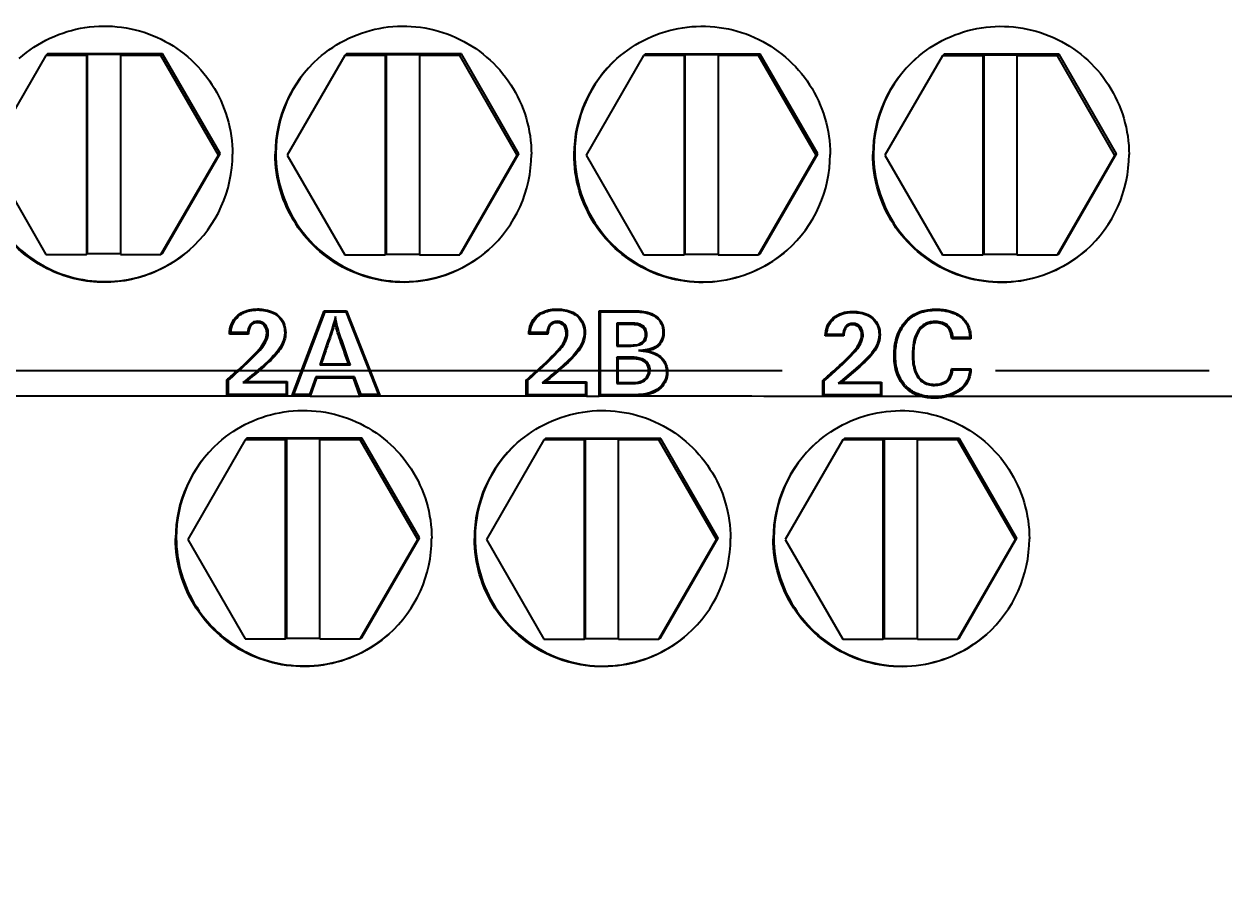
# Model space of a CAD drawing. Header units: millimetres. Extents: x 5828 to 6704, y 123 to 421.
# Drawn here: x 6386.204 to 6388.312, y 188.353 to 189.892 of the extents above; entities that cross this region are included whole.
import ezdxf

# ---------------------------------------------------------------- set-up
doc = ezdxf.new("R2010")
doc.units = ezdxf.units.MM
doc.linetypes.add('CENTER', pattern=[0.6, 0.375, -0.075, 0.075, -0.075])
for name, color, linetype in [('中心线', 7, 'Continuous'), ('外形图', 7, 'Continuous'), ('尺寸标注', 7, 'Continuous')]:
    doc.layers.add(name, color=color, linetype=linetype)
doc.styles.add('微软雅黑', font='msyh.ttc', dxfattribs={"height": 1.5})
doc.dimstyles.new('尺寸标注_1_20比例', dxfattribs={"dimtxt": 1.5, "dimasz": 1.25, "dimexe": 0.5, "dimexo": 0.4, "dimgap": 0.5, "dimtad": 1, "dimdec": 1, "dimlfac": 20, "dimdsep": 46, "dimtxsty": '微软雅黑', "dimcen": 0.09, "dimadec": 0, "dimazin": 0, "dimtp": 0.01, "dimtm": 0.01, "dimtfac": 1, "dimtdec": 1, "dimtofl": 0, "dimtmove": 0, "dimatfit": 3, "dimfxl": 1, "dimtolj": 1, "dimarcsym": 0})

# ---------------------------------------------------------------- blocks, each defined once
blk = doc.blocks.new('*D1156')
at = {"layer": 'Defpoints', "color": 0}
for p in [(6399.0545, 188.5336), (6374.8045, 187.5086), (6374.8045, 176.0125)]:
    blk.add_point(p, dxfattribs=at)
at = {"layer": '尺寸标注', "color": 0, "lineweight": -2}
for p, q in [((6399.0545, 188.1336), (6399.0545, 175.5125)), ((6374.8045, 187.1086), (6374.8045, 175.5125)), ((6397.8045, 176.0125), (6376.0545, 176.0125))]:
    blk.add_line(p, q, dxfattribs=at)
at = {"layer": '尺寸标注', "color": 0}
for points in [[(6376.0545, 176.2209), (6376.0545, 175.8042), (6374.8045, 176.0125)], [(6397.8045, 175.8042), (6397.8045, 176.2209), (6399.0545, 176.0125)]]:
    blk.add_solid(points, dxfattribs=at)
at = {"layer": '尺寸标注', "color": 0, "insert": (6386.9295, 177.2882), "char_height": 1.5, "attachment_point": 5, "style": '微软雅黑'}
blk.add_mtext('\\A1;485', dxfattribs=at)

msp = doc.modelspace()

# ---------------------------------------------------------------- linework, layer by layer
at = {"layer": '中心线', "linetype": 'CENTER', "ltscale": 5}
msp.add_line((6373.6606, 189.2836), (6422.2283, 189.2836), dxfattribs=at)
at = {"layer": '外形图', "linetype": 'ByBlock'}
for p, q in [((6386.2424, 189.8368), (6386.1414, 189.6618)), ((6386.2453, 189.8394), (6386.2424, 189.8368)), ((6386.3134, 189.8368), (6386.2424, 189.8368)), ((6386.4473, 189.8393), (6386.2453, 189.8394)), ((6386.3134, 189.8368), (6386.3149, 189.8381)), ((6386.3134, 189.8368), (6386.3134, 189.4868)), ((6386.3149, 189.8381), (6386.3149, 189.4881)), ((6386.3749, 189.8381), (6386.3149, 189.8381)), ((6386.3734, 189.8367), (6386.3749, 189.8381)), ((6386.3734, 189.8367), (6386.3734, 189.4868)), ((6386.4444, 189.8367), (6386.3734, 189.8367)), ((6386.4473, 189.8393), (6386.4444, 189.8367)), ((6386.5454, 189.6617), (6386.4444, 189.8367)), ((6386.5484, 189.6643), (6386.4473, 189.8393)), ((6386.7673, 189.8366), (6386.6663, 189.6617)), ((6386.7702, 189.8392), (6386.7673, 189.8366)), ((6386.8383, 189.8366), (6386.7673, 189.8366)), ((6386.9722, 189.8392), (6386.7702, 189.8392)), ((6386.8383, 189.8366), (6386.8398, 189.8379)), ((6386.8383, 189.8366), (6386.8383, 189.4866)), ((6386.8398, 189.8379), (6386.8398, 189.4879)), ((6386.8998, 189.8379), (6386.8398, 189.8379)), ((6386.8983, 189.8366), (6386.8998, 189.8379)), ((6386.8983, 189.8366), (6386.8983, 189.4866)), ((6386.9693, 189.8365), (6386.8983, 189.8366)), ((6386.9722, 189.8392), (6386.9693, 189.8365)), ((6387.0703, 189.6615), (6386.9693, 189.8365)), ((6387.0733, 189.6641), (6386.9722, 189.8392)), ((6387.2922, 189.8364), (6387.1912, 189.6615)), ((6387.2951, 189.839), (6387.2922, 189.8364)), ((6387.3632, 189.8364), (6387.2922, 189.8364)), ((6387.4971, 189.839), (6387.2951, 189.839)), ((6387.3632, 189.8364), (6387.3647, 189.8377)), ((6387.3632, 189.8364), (6387.3632, 189.4865)), ((6387.3647, 189.8377), (6387.3647, 189.4878)), ((6387.4247, 189.8377), (6387.3647, 189.8377)), ((6387.4232, 189.8364), (6387.4247, 189.8377)), ((6387.4232, 189.8364), (6387.4232, 189.4864)), ((6387.4942, 189.8364), (6387.4232, 189.8364)), ((6387.4971, 189.839), (6387.4942, 189.8364)), ((6387.5952, 189.6614), (6387.4942, 189.8364)), ((6387.5982, 189.664), (6387.4971, 189.839)), ((6387.8171, 189.8362), (6387.7161, 189.6613)), ((6387.82, 189.8389), (6387.8171, 189.8362)), ((6387.8881, 189.8362), (6387.8171, 189.8362)), ((6388.022, 189.8388), (6387.82, 189.8389)), ((6387.8881, 189.8362), (6387.8896, 189.8375)), ((6387.8881, 189.8362), (6387.8881, 189.4863)), ((6387.8896, 189.8375), (6387.8896, 189.4876)), ((6387.8896, 189.8375), (6387.9496, 189.8375)), ((6387.9481, 189.8362), (6387.9496, 189.8375)), ((6387.9481, 189.8362), (6387.9481, 189.4863)), ((6388.0191, 189.8362), (6387.9481, 189.8362)), ((6388.022, 189.8388), (6388.0191, 189.8362)), ((6388.1201, 189.6612), (6388.0191, 189.8362)), ((6388.1231, 189.6638), (6388.022, 189.8388)), ((6386.1414, 189.6618), (6386.2424, 189.4868)), ((6386.4444, 189.4868), (6386.5454, 189.6617)), ((6386.4473, 189.4894), (6386.5484, 189.6643)), ((6386.5484, 189.6643), (6386.5454, 189.6617)), ((6386.6663, 189.6617), (6386.7673, 189.4867)), ((6386.9693, 189.4866), (6387.0703, 189.6615)), ((6386.9722, 189.4892), (6387.0733, 189.6641)), ((6387.0733, 189.6641), (6387.0703, 189.6615)), ((6387.1912, 189.6615), (6387.2922, 189.4865)), ((6387.4942, 189.4864), (6387.5952, 189.6614)), ((6387.4971, 189.489), (6387.5982, 189.664)), ((6387.5982, 189.664), (6387.5952, 189.6614)), ((6387.7161, 189.6613), (6387.8171, 189.4863)), ((6388.0191, 189.4862), (6388.1201, 189.6612)), ((6388.022, 189.4889), (6388.1231, 189.6638)), ((6388.1231, 189.6638), (6388.1201, 189.6612)), ((6386.2424, 189.4868), (6386.3134, 189.4868)), ((6386.3134, 189.4868), (6386.3149, 189.4881)), ((6386.3734, 189.4881), (6386.3149, 189.4881)), ((6386.3734, 189.4868), (6386.4444, 189.4868)), ((6386.4473, 189.4894), (6386.4444, 189.4868)), ((6386.7673, 189.4867), (6386.8383, 189.4866)), ((6386.8383, 189.4866), (6386.8398, 189.4879)), ((6386.8398, 189.4879), (6386.8983, 189.4879)), ((6386.8983, 189.4866), (6386.9693, 189.4866)), ((6386.9722, 189.4892), (6386.9693, 189.4866)), ((6387.2922, 189.4865), (6387.3632, 189.4865)), ((6387.3632, 189.4865), (6387.3647, 189.4878)), ((6387.3647, 189.4878), (6387.4232, 189.4877)), ((6387.4232, 189.4864), (6387.4942, 189.4864)), ((6387.4971, 189.489), (6387.4942, 189.4864)), ((6387.8171, 189.4863), (6387.8881, 189.4863)), ((6387.8881, 189.4863), (6387.8896, 189.4876)), ((6387.8896, 189.4876), (6387.9481, 189.4876)), ((6387.9481, 189.4863), (6388.0191, 189.4862)), ((6388.022, 189.4889), (6388.0191, 189.4862)), ((6386.5783, 189.3794), (6386.5802, 189.3782)), ((6386.6137, 189.3914), (6386.6142, 189.3896)), ((6386.6505, 189.3799), (6386.6495, 189.3786)), ((6386.6742, 189.2383), (6386.7312, 189.3882)), ((6386.6778, 189.2409), (6386.7331, 189.3864)), ((6386.7311, 189.3882), (6386.7701, 189.3882)), ((6386.7312, 189.3882), (6386.7331, 189.3864)), ((6386.7331, 189.3864), (6386.7691, 189.3864)), ((6386.7701, 189.3882), (6386.7691, 189.3864)), ((6386.7691, 189.3864), (6386.8265, 189.2408)), ((6386.7701, 189.3882), (6386.8293, 189.2382)), ((6387.1043, 189.3793), (6387.1062, 189.378)), ((6387.1397, 189.3913), (6387.1401, 189.3894)), ((6387.1765, 189.3797), (6387.1754, 189.3785)), ((6387.2141, 189.3881), (6387.2783, 189.3881)), ((6387.2141, 189.3881), (6387.2167, 189.3863)), ((6387.2167, 189.3863), (6387.2787, 189.3863)), ((6387.2167, 189.2407), (6387.2167, 189.3863)), ((6387.2783, 189.3881), (6387.2787, 189.3863)), ((6387.6591, 189.387), (6387.6595, 189.3851)), ((6387.8059, 189.3911), (6387.8063, 189.3893)), ((6386.6024, 189.3625), (6386.601, 189.3641)), ((6386.6143, 189.3673), (6386.6148, 189.3699)), ((6386.6256, 189.3623), (6386.6277, 189.3641)), ((6387.1284, 189.3623), (6387.127, 189.364)), ((6387.1403, 189.3671), (6387.1408, 189.3697)), ((6387.1516, 189.3621), (6387.1537, 189.3639)), ((6387.2467, 189.3639), (6387.2449, 189.3664)), ((6387.272, 189.3664), (6387.2449, 189.3664)), ((6387.2449, 189.3664), (6387.2449, 189.3263)), ((6387.2716, 189.3639), (6387.2467, 189.3639)), ((6387.2467, 189.3639), (6387.2467, 189.3281)), ((6387.2716, 189.3639), (6387.272, 189.3664)), ((6387.3149, 189.378), (6387.3139, 189.3767)), ((6387.6247, 189.3753), (6387.6265, 189.3741)), ((6387.6481, 189.3588), (6387.6467, 189.3604)), ((6387.6598, 189.3635), (6387.6601, 189.366)), ((6387.6707, 189.3586), (6387.6727, 189.3604)), ((6387.6949, 189.3757), (6387.6938, 189.3745)), ((6387.7508, 189.368), (6387.7528, 189.367)), ((6387.8053, 189.367), (6387.8057, 189.3695)), ((6387.8502, 189.3779), (6387.8492, 189.3766)), ((6386.598, 189.3473), (6386.5645, 189.3474)), ((6386.5965, 189.3499), (6386.5673, 189.3499)), ((6386.6301, 189.3491), (6386.6328, 189.3495)), ((6386.6635, 189.3493), (6386.6618, 189.3497)), ((6387.124, 189.3472), (6387.0905, 189.3472)), ((6387.1225, 189.3498), (6387.0932, 189.3498)), ((6387.1561, 189.3489), (6387.1587, 189.3493)), ((6387.1895, 189.3491), (6387.1878, 189.3495)), ((6387.2955, 189.3465), (6387.298, 189.3469)), ((6387.3279, 189.3502), (6387.3262, 189.3505)), ((6387.6439, 189.3441), (6387.6113, 189.3441)), ((6387.6423, 189.3466), (6387.6139, 189.3466)), ((6387.6751, 189.3458), (6387.6777, 189.3462)), ((6387.7076, 189.346), (6387.7058, 189.3464)), ((6387.7756, 189.3517), (6387.774, 189.3532)), ((6387.8669, 189.3387), (6387.8335, 189.3387)), ((6387.8651, 189.3413), (6387.8358, 189.3413)), ((6386.6143, 189.3178), (6386.6163, 189.3167)), ((6386.6502, 189.3155), (6386.649, 189.3173)), ((6387.1403, 189.3176), (6387.1423, 189.3165)), ((6387.1762, 189.3153), (6387.1749, 189.3171)), ((6387.2467, 189.3281), (6387.2449, 189.3263)), ((6387.2449, 189.3263), (6387.2706, 189.3263)), ((6387.2467, 189.3281), (6387.2702, 189.3281)), ((6387.2702, 189.3281), (6387.2706, 189.3263)), ((6387.3215, 189.3299), (6387.3201, 189.3316)), ((6387.6597, 189.3153), (6387.6616, 189.3142)), ((6386.726, 189.2952), (6386.7234, 189.2934)), ((6386.726, 189.2952), (6386.7735, 189.2952)), ((6386.7735, 189.2952), (6386.7771, 189.2934)), ((6387.2467, 189.304), (6387.2449, 189.3066)), ((6387.2706, 189.3066), (6387.2449, 189.3066)), ((6387.2449, 189.3066), (6387.2449, 189.2605)), ((6387.2702, 189.304), (6387.2467, 189.304)), ((6387.2467, 189.304), (6387.2467, 189.2622)), ((6387.2702, 189.304), (6387.2706, 189.3066)), ((6387.2938, 189.2984), (6387.2955, 189.3005)), ((6387.3256, 189.3042), (6387.3244, 189.3032)), ((6387.6947, 189.3131), (6387.6933, 189.3148)), ((6387.7321, 189.3105), (6387.7346, 189.3109)), ((6387.7663, 189.3105), (6387.7645, 189.3109)), ((6386.7234, 189.2934), (6386.7771, 189.2934)), ((6387.301, 189.2832), (6387.3036, 189.2836)), ((6387.3343, 189.2807), (6387.3325, 189.2811)), ((6387.8331, 189.2865), (6387.8673, 189.2865)), ((6387.8354, 189.2847), (6387.8653, 189.2847)), ((6386.5602, 189.2383), (6386.5602, 189.2669)), ((6386.5602, 189.2669), (6386.5629, 189.2664)), ((6386.5629, 189.2409), (6386.5629, 189.2664)), ((6386.5883, 189.262), (6386.6643, 189.262)), ((6386.594, 189.2638), (6386.666, 189.2638)), ((6386.666, 189.2638), (6386.6643, 189.262)), ((6386.6643, 189.262), (6386.6643, 189.2409)), ((6386.666, 189.2638), (6386.666, 189.2383)), ((6386.7166, 189.2725), (6386.7054, 189.2409)), ((6386.7176, 189.2699), (6386.7065, 189.2383)), ((6386.7176, 189.2699), (6386.7166, 189.2725)), ((6386.7845, 189.2725), (6386.7166, 189.2725)), ((6386.7825, 189.2699), (6386.7176, 189.2699)), ((6386.7825, 189.2699), (6386.7845, 189.2725)), ((6386.7938, 189.2382), (6386.7825, 189.2699)), ((6386.7958, 189.2409), (6386.7845, 189.2725)), ((6387.0862, 189.2382), (6387.0862, 189.2668)), ((6387.0862, 189.2668), (6387.0888, 189.2662)), ((6387.0888, 189.2408), (6387.0888, 189.2662)), ((6387.1142, 189.2619), (6387.1903, 189.2618)), ((6387.12, 189.2636), (6387.192, 189.2636)), ((6387.192, 189.2636), (6387.1903, 189.2618)), ((6387.1903, 189.2618), (6387.1903, 189.2407)), ((6387.192, 189.2636), (6387.192, 189.2381)), ((6387.2467, 189.2622), (6387.2449, 189.2605)), ((6387.2449, 189.2605), (6387.2753, 189.2605)), ((6387.2467, 189.2622), (6387.2749, 189.2622)), ((6387.2749, 189.2622), (6387.2753, 189.2605)), ((6387.2939, 189.268), (6387.2957, 189.2667)), ((6387.6071, 189.2379), (6387.6071, 189.2658)), ((6387.6071, 189.2658), (6387.6096, 189.2652)), ((6387.6096, 189.2406), (6387.6096, 189.2652)), ((6387.6341, 189.261), (6387.7083, 189.261)), ((6387.6399, 189.2627), (6387.7101, 189.2627)), ((6387.7101, 189.2627), (6387.7083, 189.261)), ((6387.7083, 189.261), (6387.7083, 189.2405)), ((6387.7101, 189.2627), (6387.7101, 189.2379)), ((6387.7506, 189.2549), (6387.7525, 189.2568)), ((6387.7757, 189.2716), (6387.7743, 189.2707)), ((6387.792, 189.2603), (6387.7918, 189.2586)), ((6387.8027, 189.259), (6387.803, 189.2572)), ((6387.8242, 189.2654), (6387.8259, 189.2641)), ((6386.5602, 189.2382), (6386.1552, 189.2384)), ((6386.5602, 189.2383), (6386.5629, 189.2409)), ((6386.666, 189.2383), (6386.5602, 189.2383)), ((6386.6643, 189.2409), (6386.5629, 189.2409)), ((6386.666, 189.2383), (6386.6643, 189.2409)), ((6386.6742, 189.2383), (6386.6778, 189.2409)), ((6386.7065, 189.2383), (6386.6742, 189.2383)), ((6386.7054, 189.2409), (6386.6778, 189.2409)), ((6386.7065, 189.2383), (6386.7054, 189.2409)), ((6386.7938, 189.2382), (6386.7958, 189.2409)), ((6386.8293, 189.2382), (6386.7938, 189.2382)), ((6386.8265, 189.2409), (6386.7958, 189.2409)), ((6386.8293, 189.2382), (6386.8265, 189.2408)), ((6387.0862, 189.2382), (6387.0888, 189.2408)), ((6387.192, 189.2381), (6387.0862, 189.2382)), ((6387.1903, 189.2407), (6387.0888, 189.2408)), ((6387.192, 189.2381), (6387.1903, 189.2407)), ((6387.2141, 189.2381), (6387.2167, 189.2407)), ((6387.2746, 189.2381), (6387.2141, 189.2381)), ((6387.2749, 189.2407), (6387.2167, 189.2407)), ((6387.2746, 189.2381), (6387.2749, 189.2407)), ((6387.6071, 189.2379), (6387.6096, 189.2406)), ((6387.7101, 189.2379), (6387.6071, 189.2379)), ((6387.7083, 189.2405), (6387.6096, 189.2406)), ((6387.7101, 189.2379), (6387.7083, 189.2405)), ((6387.7788, 189.2379), (6387.7101, 189.2379)), ((6387.8038, 189.2347), (6387.8042, 189.2374)), ((6387.8483, 189.2481), (6387.8474, 189.2503)), ((6386.5923, 189.1618), (6386.4913, 188.9868)), ((6386.5952, 189.1644), (6386.5923, 189.1618)), ((6386.6633, 189.1617), (6386.5923, 189.1618)), ((6386.7973, 189.1643), (6386.5952, 189.1644)), ((6386.6633, 189.1617), (6386.6648, 189.1631)), ((6386.6633, 188.8118), (6386.6633, 189.1617)), ((6386.6648, 189.1631), (6386.6648, 188.8131)), ((6386.7248, 189.163), (6386.6648, 189.1631)), ((6386.7233, 189.1617), (6386.7248, 189.163)), ((6386.7233, 188.8118), (6386.7233, 189.1617)), ((6386.7943, 189.1617), (6386.7233, 189.1617)), ((6386.7973, 189.1643), (6386.7943, 189.1617)), ((6386.8954, 188.9867), (6386.7943, 189.1617)), ((6386.8983, 188.9893), (6386.7973, 189.1643)), ((6387.1172, 189.1616), (6387.0162, 188.9867)), ((6387.1201, 189.1642), (6387.1172, 189.1616)), ((6387.1882, 189.1616), (6387.1172, 189.1616)), ((6387.3222, 189.1641), (6387.1201, 189.1642)), ((6387.1882, 189.1616), (6387.1897, 189.1629)), ((6387.1882, 188.8116), (6387.1882, 189.1616)), ((6387.1897, 189.1629), (6387.1897, 188.8129)), ((6387.2497, 189.1629), (6387.1897, 189.1629)), ((6387.2482, 189.1615), (6387.2497, 189.1629)), ((6387.2482, 188.8116), (6387.2482, 189.1615)), ((6387.3192, 189.1615), (6387.2482, 189.1615)), ((6387.3222, 189.1641), (6387.3192, 189.1615)), ((6387.4203, 188.9865), (6387.3192, 189.1615)), ((6387.4232, 188.9891), (6387.3222, 189.1641)), ((6387.6421, 189.1614), (6387.5411, 188.9865)), ((6387.645, 189.164), (6387.6421, 189.1614)), ((6387.7131, 189.1614), (6387.6421, 189.1614)), ((6387.8471, 189.164), (6387.645, 189.164)), ((6387.7131, 189.1614), (6387.7146, 189.1627)), ((6387.7131, 188.8114), (6387.7131, 189.1614)), ((6387.7146, 189.1627), (6387.7146, 188.8127)), ((6387.7746, 189.1627), (6387.7146, 189.1627)), ((6387.7731, 189.1614), (6387.7746, 189.1627)), ((6387.7731, 188.8114), (6387.7731, 189.1614)), ((6387.8441, 189.1613), (6387.7731, 189.1614)), ((6387.8471, 189.164), (6387.8441, 189.1613)), ((6387.9452, 188.9863), (6387.8441, 189.1613)), ((6387.9481, 188.989), (6387.8471, 189.164)), ((6386.4913, 188.9868), (6386.5923, 188.8118)), ((6386.7943, 188.8118), (6386.8954, 188.9867)), ((6386.7973, 188.8144), (6386.8983, 188.9893)), ((6386.8983, 188.9893), (6386.8954, 188.9867)), ((6387.0162, 188.9867), (6387.1172, 188.8116)), ((6387.3192, 188.8116), (6387.4203, 188.9865)), ((6387.3222, 188.8142), (6387.4232, 188.9891)), ((6387.4232, 188.9891), (6387.4203, 188.9865)), ((6387.5411, 188.9865), (6387.6421, 188.8115)), ((6387.8441, 188.8114), (6387.9452, 188.9863)), ((6387.8471, 188.814), (6387.9481, 188.989)), ((6387.9481, 188.989), (6387.9452, 188.9863)), ((6386.5923, 188.8118), (6386.6633, 188.8118)), ((6386.6633, 188.8118), (6386.6648, 188.8131)), ((6386.6648, 188.8131), (6386.7233, 188.8131)), ((6386.7233, 188.8118), (6386.7943, 188.8118)), ((6386.7973, 188.8144), (6386.7943, 188.8118)), ((6387.1172, 188.8116), (6387.1882, 188.8116)), ((6387.1882, 188.8116), (6387.1897, 188.8129)), ((6387.1897, 188.8129), (6387.2482, 188.8129)), ((6387.2482, 188.8116), (6387.3192, 188.8116)), ((6387.3222, 188.8142), (6387.3192, 188.8116)), ((6387.6421, 188.8115), (6387.7131, 188.8114)), ((6387.7131, 188.8114), (6387.7146, 188.8127)), ((6387.7146, 188.8127), (6387.7731, 188.8127)), ((6387.7731, 188.8114), (6387.8441, 188.8114)), ((6387.8471, 188.814), (6387.8441, 188.8114))]:
    msp.add_line(p, q, dxfattribs=at)
for centre, radius, start, end in [((6386.87, 189.6632), 0.225, 131.6622, 179.9926), ((6386.8712, 189.6643), 0.2249, 132.0773, 180.0029), ((6387.3949, 189.663), 0.225, 131.6617, 179.9921), ((6387.3961, 189.6641), 0.2249, 132.0681, 180.0029), ((6387.9199, 189.6629), 0.225, 131.6612, 179.9916), ((6387.921, 189.6639), 0.2249, 132.052, 180.0029), ((6386.3451, 189.6632), 0.225, 311.6639, 359.9946), ((6386.87, 189.6631), 0.225, 311.6633, 359.9941), ((6387.3949, 189.6629), 0.225, 311.6629, 359.9936), ((6387.9199, 189.6628), 0.225, 311.6624, 359.9932), ((6387.4725, 189.3092), 0.7249, 174.5236, 175.4058), ((6386.732, 189.1702), 0.2438, 132.5083, 133.3958), ((6386.7373, 189.432), 0.1629, 210.237, 211.2909), ((6387.2547, 189.1769), 0.2365, 133.0451, 133.9508), ((6387.2657, 189.4362), 0.1673, 211.095, 212.1302), ((6387.7647, 189.1878), 0.2191, 133.5138, 134.4833), ((6387.7885, 189.4375), 0.1721, 211.8617, 212.8767), ((6387.6452, 189.5104), 0.2548, 317.6489, 318.4282), ((6387.7271, 189.2441), 0.1687, 34.0944, 35.1583), ((6387.7371, 189.1549), 0.1628, 52.8554, 53.9012), ((6387.7811, 189.3802), 0.1273, 311.4274, 312.619), ((6385.9603, 191.3117), 2.1437, 287.0323, 287.1921), ((6386.4764, 191.3623), 2.1952, 286.8898, 287.0472), ((6386.8497, 191.8617), 2.7164, 286.7853, 286.9134), ((6387.7927, 189.2934), 0.057, 222.4366, 233.281), ((6387.793, 189.2938), 0.0548, 222.4472, 233.2903), ((6386.7885, 224.3853), 35.1471, 269.86628, 270.00867), ((6387.2107, 191.5129), 2.2749, 269.531, 270.0861), ((6386.6949, 188.9884), 0.2249, 131.6617, 180.0071), ((6386.6962, 188.9895), 0.2249, 132.0996, 180.0029), ((6387.2198, 188.9882), 0.2249, 131.6612, 180.0066), ((6387.2211, 188.9893), 0.2249, 132.0928, 180.0029), ((6387.7448, 188.988), 0.2249, 131.6607, 180.0061), ((6387.746, 188.9891), 0.2249, 132.079, 180.0029), ((6386.6951, 188.9881), 0.2248, 311.6629, 0.0087), ((6387.2201, 188.988), 0.2248, 311.6624, 0.0082), ((6387.745, 188.9879), 0.2248, 311.6619, 0.0077)]:
    msp.add_arc(centre, radius, start, end, dxfattribs=at)
for points, knots in [([(6386.1955, 189.8314), (6386.2116, 189.8457), (6386.248, 189.8697), (6386.3104, 189.8888), (6386.3757, 189.8893), (6386.4385, 189.8714), (6386.4936, 189.8364), (6386.5366, 189.7872), (6386.5638, 189.7279), (6386.57, 189.6847), (6386.57, 189.6632)], [0, 0, 0, 0, 0.124988, 0.249975, 0.374965, 0.49996, 0.624964, 0.749975, 0.874989, 1, 1, 1, 1]), ([(6386.7205, 189.8312), (6386.7365, 189.8455), (6386.7729, 189.8696), (6386.8353, 189.8886), (6386.9006, 189.8892), (6386.9634, 189.8712), (6387.0185, 189.8362), (6387.0615, 189.787), (6387.0887, 189.7277), (6387.095, 189.6845), (6387.095, 189.663)], [0, 0, 0, 0, 0.12499, 0.249979, 0.374971, 0.499968, 0.624972, 0.749981, 0.874992, 1, 1, 1, 1]), ([(6387.2454, 189.8311), (6387.2614, 189.8453), (6387.2978, 189.8694), (6387.3602, 189.8884), (6387.4256, 189.889), (6387.4883, 189.8711), (6387.5435, 189.8361), (6387.5864, 189.7869), (6387.6137, 189.7276), (6387.6199, 189.6844), (6387.6199, 189.6629)], [0, 0, 0, 0, 0.124991, 0.249983, 0.374976, 0.499975, 0.624978, 0.749986, 0.874994, 1, 1, 1, 1]), ([(6387.7703, 189.8309), (6387.8021, 189.8592), (6387.8839, 189.898), (6388.0172, 189.8796), (6388.1195, 189.7922), (6388.1449, 189.7053), (6388.1449, 189.6628)], [0, 0, 0, 0, 0.249985, 0.499979, 0.749989, 1, 1, 1, 1]), ([(6386.1214, 189.6645), (6386.1214, 189.6221), (6386.1466, 189.5354), (6386.2483, 189.4481), (6386.3809, 189.4292), (6386.4628, 189.4673), (6386.4946, 189.4952)], [0, 0, 0, 0, 0.250017, 0.500049, 0.750046, 1, 1, 1, 1]), ([(6387.0195, 189.495), (6387.0035, 189.4807), (6386.9671, 189.4567), (6386.9047, 189.4377), (6386.8394, 189.4371), (6386.7766, 189.455), (6386.7215, 189.49), (6386.6785, 189.5392), (6386.6512, 189.5985), (6386.645, 189.6417), (6386.645, 189.6632)], [0, 0, 0, 0, 0.124983, 0.249969, 0.374961, 0.499962, 0.62497, 0.749981, 0.874992, 1, 1, 1, 1]), ([(6386.6463, 189.6643), (6386.6463, 189.6219), (6386.6715, 189.5353), (6386.7732, 189.448), (6386.9059, 189.429), (6386.9877, 189.4671), (6387.0195, 189.495)], [0, 0, 0, 0, 0.250017, 0.500049, 0.750046, 1, 1, 1, 1]), ([(6387.5445, 189.4949), (6387.5284, 189.4806), (6387.492, 189.4566), (6387.4094, 189.4312), (6387.2975, 189.4459), (6387.2122, 189.5198), (6387.1762, 189.5983), (6387.1699, 189.6416), (6387.17, 189.663)], [0, 0, 0, 0, 0.125632, 0.251267, 0.499969, 0.748692, 0.874348, 1, 1, 1, 1]), ([(6387.1712, 189.6641), (6387.1712, 189.6217), (6387.1964, 189.5351), (6387.2981, 189.4478), (6387.4308, 189.4288), (6387.5126, 189.4669), (6387.5445, 189.4949)], [0, 0, 0, 0, 0.250017, 0.500049, 0.750046, 1, 1, 1, 1]), ([(6388.0694, 189.4947), (6388.0534, 189.4805), (6388.017, 189.4564), (6387.9344, 189.4311), (6387.8224, 189.4458), (6387.7371, 189.5197), (6387.7012, 189.5982), (6387.6949, 189.6414), (6387.6949, 189.6629)], [0, 0, 0, 0, 0.125634, 0.251271, 0.499976, 0.748696, 0.87435, 1, 1, 1, 1]), ([(6387.6961, 189.6639), (6387.6961, 189.6216), (6387.7213, 189.5349), (6387.8231, 189.4476), (6387.9558, 189.4286), (6388.0376, 189.4668), (6388.0694, 189.4947)], [0, 0, 0, 0, 0.250017, 0.500049, 0.750046, 1, 1, 1, 1]), ([(6386.4946, 189.4952), (6386.4706, 189.4738), (6386.4123, 189.441), (6386.313, 189.4334), (6386.2196, 189.468), (6386.1725, 189.5154), (6386.1552, 189.5426)], [0, 0, 0, 0, 0.24997, 0.499954, 0.749967, 1, 1, 1, 1]), ([(6386.5645, 189.3474), (6386.5647, 189.3534), (6386.5668, 189.3654), (6386.574, 189.3755), (6386.5783, 189.3794)], [0, 0, 0, 0, 0.50803, 1, 1, 1, 1]), ([(6386.5783, 189.3794), (6386.5804, 189.3814), (6386.5908, 189.3888), (6386.604, 189.3914), (6386.6137, 189.3914)], [0, 0, 0, 0, 0.231445, 1, 1, 1, 1]), ([(6386.5802, 189.3782), (6386.5825, 189.3802), (6386.5925, 189.3872), (6386.6051, 189.3896), (6386.6142, 189.3896)], [0, 0, 0, 0, 0.251583, 1, 1, 1, 1]), ([(6386.6137, 189.3914), (6386.6173, 189.3914), (6386.6302, 189.3908), (6386.6435, 189.3861), (6386.6505, 189.3799)], [0, 0, 0, 0, 0.279253, 1, 1, 1, 1]), ([(6386.6142, 189.3896), (6386.6235, 189.3896), (6386.6365, 189.3876), (6386.6471, 189.3807), (6386.6495, 189.3786)], [0, 0, 0, 0, 0.748745, 1, 1, 1, 1]), ([(6386.6495, 189.3786), (6386.6535, 189.3751), (6386.6601, 189.366), (6386.6618, 189.3551), (6386.6618, 189.3497)], [0, 0, 0, 0, 0.499524, 1, 1, 1, 1]), ([(6386.6505, 189.3799), (6386.6545, 189.3763), (6386.6616, 189.3669), (6386.6635, 189.3553), (6386.6635, 189.3493)], [0, 0, 0, 0, 0.472246, 1, 1, 1, 1]), ([(6387.0905, 189.3472), (6387.0907, 189.3532), (6387.0928, 189.3653), (6387.1, 189.3753), (6387.1043, 189.3793)], [0, 0, 0, 0, 0.508029, 1, 1, 1, 1]), ([(6387.1043, 189.3793), (6387.1064, 189.3812), (6387.1168, 189.3886), (6387.13, 189.3913), (6387.1397, 189.3913)], [0, 0, 0, 0, 0.231445, 1, 1, 1, 1]), ([(6387.1062, 189.378), (6387.1084, 189.3801), (6387.1185, 189.3871), (6387.1311, 189.3894), (6387.1401, 189.3894)], [0, 0, 0, 0, 0.251582, 1, 1, 1, 1]), ([(6387.1397, 189.3913), (6387.1433, 189.3913), (6387.1562, 189.3906), (6387.1695, 189.3859), (6387.1765, 189.3797)], [0, 0, 0, 0, 0.27926, 1, 1, 1, 1]), ([(6387.1401, 189.3894), (6387.1495, 189.3894), (6387.1625, 189.3875), (6387.1731, 189.3805), (6387.1754, 189.3785)], [0, 0, 0, 0, 0.748748, 1, 1, 1, 1]), ([(6387.1754, 189.3785), (6387.1794, 189.3749), (6387.1861, 189.3659), (6387.1878, 189.3549), (6387.1878, 189.3495)], [0, 0, 0, 0, 0.499524, 1, 1, 1, 1]), ([(6387.1765, 189.3797), (6387.1805, 189.3762), (6387.1876, 189.3668), (6387.1895, 189.3551), (6387.1895, 189.3491)], [0, 0, 0, 0, 0.472306, 1, 1, 1, 1]), ([(6387.2783, 189.3881), (6387.2819, 189.3881), (6387.2945, 189.3875), (6387.3076, 189.3837), (6387.3149, 189.378)], [0, 0, 0, 0, 0.277206, 1, 1, 1, 1]), ([(6387.2787, 189.3863), (6387.288, 189.3863), (6387.3007, 189.3847), (6387.3115, 189.3786), (6387.3139, 189.3767)], [0, 0, 0, 0, 0.749091, 1, 1, 1, 1]), ([(6387.6247, 189.3753), (6387.6291, 189.3794), (6387.6403, 189.3856), (6387.6528, 189.387), (6387.6591, 189.387)], [0, 0, 0, 0, 0.489151, 1, 1, 1, 1]), ([(6387.6265, 189.3741), (6387.6309, 189.378), (6387.6417, 189.3839), (6387.6536, 189.3851), (6387.6595, 189.3851)], [0, 0, 0, 0, 0.498891, 1, 1, 1, 1]), ([(6387.6591, 189.387), (6387.6625, 189.387), (6387.6751, 189.3864), (6387.688, 189.3819), (6387.6949, 189.3757)], [0, 0, 0, 0, 0.267646, 1, 1, 1, 1]), ([(6387.6595, 189.3851), (6387.6686, 189.3851), (6387.6813, 189.3834), (6387.6915, 189.3765), (6387.6938, 189.3745)], [0, 0, 0, 0, 0.748713, 1, 1, 1, 1]), ([(6387.7508, 189.368), (6387.7577, 189.3766), (6387.7758, 189.3887), (6387.7965, 189.3911), (6387.8059, 189.3911)], [0, 0, 0, 0, 0.538623, 1, 1, 1, 1]), ([(6387.7528, 189.367), (6387.759, 189.3747), (6387.7762, 189.3868), (6387.7964, 189.3892), (6387.8063, 189.3893)], [0, 0, 0, 0, 0.498676, 1, 1, 1, 1]), ([(6387.8059, 189.3911), (6387.8103, 189.3911), (6387.8258, 189.3903), (6387.8415, 189.3849), (6387.8502, 189.3779)], [0, 0, 0, 0, 0.280018, 1, 1, 1, 1]), ([(6387.8063, 189.3893), (6387.8176, 189.3893), (6387.8332, 189.3869), (6387.8462, 189.3789), (6387.8492, 189.3766)], [0, 0, 0, 0, 0.748788, 1, 1, 1, 1]), ([(6386.5673, 189.3499), (6386.5676, 189.3552), (6386.5699, 189.3658), (6386.5763, 189.3746), (6386.5802, 189.3782)], [0, 0, 0, 0, 0.500473, 1, 1, 1, 1]), ([(6386.6143, 189.3673), (6386.6134, 189.3673), (6386.609, 189.367), (6386.6043, 189.3652), (6386.6024, 189.3625)], [0, 0, 0, 0, 0.226804, 1, 1, 1, 1]), ([(6386.6256, 189.3623), (6386.6249, 189.3631), (6386.6217, 189.3659), (6386.6174, 189.3673), (6386.6143, 189.3673)], [0, 0, 0, 0, 0.264036, 1, 1, 1, 1]), ([(6386.7509, 189.3784), (6386.7475, 189.3639), (6386.7377, 189.3357), (6386.7282, 189.3075), (6386.7234, 189.2934)], [0, 0, 0, 0, 0.499921, 1, 1, 1, 1]), ([(6386.7499, 189.3672), (6386.7465, 189.3551), (6386.7382, 189.3312), (6386.7302, 189.3072), (6386.726, 189.2952)], [0, 0, 0, 0, 0.497258, 1, 1, 1, 1]), ([(6386.7735, 189.2952), (6386.7691, 189.3076), (6386.761, 189.3315), (6386.7524, 189.3554), (6386.7499, 189.3672)], [0, 0, 0, 0, 0.522859, 1, 1, 1, 1]), ([(6386.7771, 189.2934), (6386.7721, 189.3074), (6386.7627, 189.3353), (6386.7524, 189.3636), (6386.7509, 189.3784)], [0, 0, 0, 0, 0.500571, 1, 1, 1, 1]), ([(6387.0932, 189.3498), (6387.0936, 189.355), (6387.0958, 189.3656), (6387.1023, 189.3745), (6387.1062, 189.378)], [0, 0, 0, 0, 0.500468, 1, 1, 1, 1]), ([(6387.1403, 189.3671), (6387.1394, 189.3671), (6387.135, 189.3668), (6387.1303, 189.365), (6387.1284, 189.3623)], [0, 0, 0, 0, 0.226804, 1, 1, 1, 1]), ([(6387.1516, 189.3621), (6387.1509, 189.3629), (6387.1477, 189.3657), (6387.1434, 189.3671), (6387.1403, 189.3671)], [0, 0, 0, 0, 0.264035, 1, 1, 1, 1]), ([(6387.2955, 189.3465), (6387.2955, 189.3498), (6387.2941, 189.3563), (6387.2847, 189.3633), (6387.2766, 189.3639), (6387.2716, 189.3639)], [0, 0, 0, 0, 0.293418, 0.556664, 1, 1, 1, 1]), ([(6387.298, 189.3469), (6387.298, 189.3499), (6387.297, 189.3563), (6387.288, 189.3655), (6387.2781, 189.3664), (6387.272, 189.3664)], [0, 0, 0, 0, 0.250744, 0.500769, 1, 1, 1, 1]), ([(6387.3139, 189.3767), (6387.3179, 189.3737), (6387.3245, 189.3657), (6387.3262, 189.3555), (6387.3262, 189.3505)], [0, 0, 0, 0, 0.499472, 1, 1, 1, 1]), ([(6387.3149, 189.378), (6387.3189, 189.375), (6387.326, 189.3666), (6387.3279, 189.3557), (6387.3279, 189.3502)], [0, 0, 0, 0, 0.473457, 1, 1, 1, 1]), ([(6387.6113, 189.3441), (6387.6114, 189.3499), (6387.6135, 189.3616), (6387.6204, 189.3714), (6387.6247, 189.3753)], [0, 0, 0, 0, 0.500997, 1, 1, 1, 1]), ([(6387.6139, 189.3466), (6387.6143, 189.3518), (6387.6165, 189.362), (6387.6227, 189.3706), (6387.6265, 189.3741)], [0, 0, 0, 0, 0.500574, 1, 1, 1, 1]), ([(6387.6481, 189.3588), (6387.6474, 189.3578), (6387.6449, 189.3532), (6387.6442, 189.348), (6387.6439, 189.3441)], [0, 0, 0, 0, 0.236434, 1, 1, 1, 1]), ([(6387.6598, 189.3635), (6387.6586, 189.3635), (6387.6544, 189.3633), (6387.6499, 189.3613), (6387.6481, 189.3588)], [0, 0, 0, 0, 0.26877, 1, 1, 1, 1]), ([(6387.6707, 189.3586), (6387.67, 189.3594), (6387.667, 189.3623), (6387.6628, 189.3635), (6387.6598, 189.3635)], [0, 0, 0, 0, 0.266155, 1, 1, 1, 1]), ([(6387.6751, 189.3458), (6387.6751, 189.347), (6387.6748, 189.3516), (6387.6729, 189.3561), (6387.6707, 189.3586)], [0, 0, 0, 0, 0.275332, 1, 1, 1, 1]), ([(6387.6938, 189.3745), (6387.6977, 189.371), (6387.7042, 189.3623), (6387.7058, 189.3516), (6387.7058, 189.3464)], [0, 0, 0, 0, 0.499452, 1, 1, 1, 1]), ([(6387.6949, 189.3757), (6387.699, 189.3721), (6387.7059, 189.3629), (6387.7076, 189.3516), (6387.7076, 189.346)], [0, 0, 0, 0, 0.491931, 1, 1, 1, 1]), ([(6387.7321, 189.3105), (6387.7321, 189.3208), (6387.7345, 189.3414), (6387.7443, 189.3601), (6387.7508, 189.368)], [0, 0, 0, 0, 0.502337, 1, 1, 1, 1]), ([(6387.7346, 189.3109), (6387.7346, 189.3209), (6387.737, 189.341), (6387.7465, 189.3593), (6387.7528, 189.367)], [0, 0, 0, 0, 0.500584, 1, 1, 1, 1]), ([(6387.8057, 189.3695), (6387.7995, 189.3695), (6387.7868, 189.3675), (6387.7772, 189.3585), (6387.774, 189.3532)], [0, 0, 0, 0, 0.501071, 1, 1, 1, 1]), ([(6387.8053, 189.367), (6387.7994, 189.367), (6387.7874, 189.3651), (6387.7785, 189.3565), (6387.7756, 189.3517)], [0, 0, 0, 0, 0.51392, 1, 1, 1, 1]), ([(6387.8335, 189.3387), (6387.8328, 189.3463), (6387.8286, 189.3624), (6387.8124, 189.3669), (6387.8053, 189.367)], [0, 0, 0, 0, 0.516118, 1, 1, 1, 1]), ([(6387.8358, 189.3413), (6387.8349, 189.3488), (6387.8297, 189.3649), (6387.8132, 189.3695), (6387.8057, 189.3695)], [0, 0, 0, 0, 0.500435, 1, 1, 1, 1]), ([(6387.8492, 189.3766), (6387.8544, 189.3724), (6387.8631, 189.3616), (6387.8652, 189.348), (6387.8651, 189.3413)], [0, 0, 0, 0, 0.49958, 1, 1, 1, 1]), ([(6387.8502, 189.3779), (6387.8556, 189.3736), (6387.8652, 189.3617), (6387.8672, 189.3465), (6387.8669, 189.3387)], [0, 0, 0, 0, 0.470862, 1, 1, 1, 1]), ([(6386.6143, 189.3178), (6386.6164, 189.3201), (6386.6241, 189.3289), (6386.6301, 189.3405), (6386.6301, 189.3491)], [0, 0, 0, 0, 0.268705, 1, 1, 1, 1]), ([(6386.6163, 189.3167), (6386.6227, 189.3235), (6386.6306, 189.3339), (6386.6328, 189.3464), (6386.6328, 189.3495)], [0, 0, 0, 0, 0.749111, 1, 1, 1, 1]), ([(6386.6635, 189.3493), (6386.6635, 189.3461), (6386.6621, 189.3338), (6386.6559, 189.3226), (6386.6502, 189.3155)], [0, 0, 0, 0, 0.260719, 1, 1, 1, 1]), ([(6387.1403, 189.3176), (6387.1424, 189.3199), (6387.1501, 189.3288), (6387.1561, 189.3403), (6387.1561, 189.3489)], [0, 0, 0, 0, 0.268708, 1, 1, 1, 1]), ([(6387.1423, 189.3165), (6387.1486, 189.3233), (6387.1565, 189.3338), (6387.1587, 189.3462), (6387.1587, 189.3493)], [0, 0, 0, 0, 0.749115, 1, 1, 1, 1]), ([(6387.1895, 189.3491), (6387.1895, 189.346), (6387.1881, 189.3337), (6387.1819, 189.3224), (6387.1762, 189.3153)], [0, 0, 0, 0, 0.260716, 1, 1, 1, 1]), ([(6387.2702, 189.3281), (6387.2753, 189.3281), (6387.2839, 189.3286), (6387.2939, 189.336), (6387.2955, 189.343), (6387.2955, 189.3465)], [0, 0, 0, 0, 0.438753, 0.699418, 1, 1, 1, 1]), ([(6387.2706, 189.3263), (6387.277, 189.3263), (6387.2874, 189.3273), (6387.2969, 189.337), (6387.298, 189.3437), (6387.298, 189.3469)], [0, 0, 0, 0, 0.499283, 0.749331, 1, 1, 1, 1]), ([(6387.3279, 189.3502), (6387.3279, 189.3483), (6387.3274, 189.3412), (6387.3246, 189.3342), (6387.3215, 189.3299)], [0, 0, 0, 0, 0.258767, 1, 1, 1, 1]), ([(6387.6597, 189.3153), (6387.6618, 189.3176), (6387.6692, 189.3262), (6387.6751, 189.3374), (6387.6751, 189.3458)], [0, 0, 0, 0, 0.270834, 1, 1, 1, 1]), ([(6387.6616, 189.3142), (6387.6678, 189.3208), (6387.6756, 189.331), (6387.6777, 189.3431), (6387.6777, 189.3462)], [0, 0, 0, 0, 0.749095, 1, 1, 1, 1]), ([(6387.7076, 189.346), (6387.7076, 189.3372), (6387.7035, 189.3252), (6387.6966, 189.3155), (6387.6947, 189.3131)], [0, 0, 0, 0, 0.737579, 1, 1, 1, 1]), ([(6387.7756, 189.3517), (6387.7701, 189.3427), (6387.7668, 189.3282), (6387.7663, 189.3141), (6387.7663, 189.3105)], [0, 0, 0, 0, 0.741192, 1, 1, 1, 1]), ([(6386.5602, 189.2669), (6386.565, 189.2711), (6386.5834, 189.2876), (6386.6017, 189.3043), (6386.6143, 189.3178)], [0, 0, 0, 0, 0.255954, 1, 1, 1, 1]), ([(6386.649, 189.3173), (6386.6405, 189.3065), (6386.6198, 189.2882), (6386.5989, 189.2706), (6386.5883, 189.262)], [0, 0, 0, 0, 0.499685, 1, 1, 1, 1]), ([(6386.6502, 189.3155), (6386.6422, 189.3053), (6386.6231, 189.2881), (6386.6037, 189.2717), (6386.594, 189.2638)], [0, 0, 0, 0, 0.509364, 1, 1, 1, 1]), ([(6387.0862, 189.2668), (6387.091, 189.271), (6387.1094, 189.2875), (6387.1277, 189.3041), (6387.1403, 189.3176)], [0, 0, 0, 0, 0.255955, 1, 1, 1, 1]), ([(6387.1749, 189.3171), (6387.1664, 189.3064), (6387.1458, 189.2881), (6387.1249, 189.2705), (6387.1142, 189.2619)], [0, 0, 0, 0, 0.499684, 1, 1, 1, 1]), ([(6387.1762, 189.3153), (6387.1682, 189.3051), (6387.1491, 189.288), (6387.1297, 189.2715), (6387.12, 189.2636)], [0, 0, 0, 0, 0.509363, 1, 1, 1, 1]), ([(6387.3201, 189.3316), (6387.3181, 189.3289), (6387.3075, 189.3202), (6387.2933, 189.3189), (6387.2834, 189.3186)], [0, 0, 0, 0, 0.250684, 1, 1, 1, 1]), ([(6387.2997, 189.3177), (6387.2987, 189.3177), (6387.2932, 189.318), (6387.2878, 189.3183), (6387.2834, 189.3186)], [0, 0, 0, 0, 0.189085, 1, 1, 1, 1]), ([(6387.2834, 189.3186), (6387.2944, 189.3171), (6387.3098, 189.3151), (6387.3219, 189.3059), (6387.3244, 189.3032)], [0, 0, 0, 0, 0.749545, 1, 1, 1, 1]), ([(6387.3215, 189.3299), (6387.3202, 189.3281), (6387.3142, 189.322), (6387.3059, 189.3189), (6387.2997, 189.3177)], [0, 0, 0, 0, 0.259834, 1, 1, 1, 1]), ([(6387.2997, 189.3177), (6387.3023, 189.3171), (6387.3117, 189.3146), (6387.3208, 189.3096), (6387.3256, 189.3042)], [0, 0, 0, 0, 0.261594, 1, 1, 1, 1]), ([(6387.6071, 189.2658), (6387.6118, 189.27), (6387.6298, 189.2861), (6387.6476, 189.3023), (6387.6597, 189.3153)], [0, 0, 0, 0, 0.263099, 1, 1, 1, 1]), ([(6387.2938, 189.2984), (6387.2921, 189.2996), (6387.2847, 189.3035), (6387.2763, 189.304), (6387.2702, 189.304)], [0, 0, 0, 0, 0.255614, 1, 1, 1, 1]), ([(6387.2955, 189.3005), (6387.2938, 189.3018), (6387.286, 189.306), (6387.2771, 189.3066), (6387.2706, 189.3066)], [0, 0, 0, 0, 0.250606, 1, 1, 1, 1]), ([(6387.301, 189.2832), (6387.301, 189.2859), (6387.2999, 189.2917), (6387.2962, 189.2965), (6387.2938, 189.2984)], [0, 0, 0, 0, 0.468244, 1, 1, 1, 1]), ([(6387.3036, 189.2836), (6387.3036, 189.2868), (6387.3023, 189.2933), (6387.2981, 189.2985), (6387.2955, 189.3005)], [0, 0, 0, 0, 0.499823, 1, 1, 1, 1]), ([(6387.3256, 189.3042), (6387.3271, 189.3026), (6387.332, 189.2957), (6387.3343, 189.287), (6387.3343, 189.2807)], [0, 0, 0, 0, 0.257099, 1, 1, 1, 1]), ([(6387.6933, 189.3148), (6387.6892, 189.3096), (6387.6798, 189.3001), (6387.66, 189.2821), (6387.6445, 189.2694), (6387.6341, 189.261)], [0, 0, 0, 0, 0.249896, 0.49993, 1, 1, 1, 1]), ([(6387.6947, 189.3131), (6387.688, 189.3046), (6387.6697, 189.2876), (6387.6508, 189.2716), (6387.6399, 189.2627)], [0, 0, 0, 0, 0.435227, 1, 1, 1, 1]), ([(6387.7506, 189.2549), (6387.7437, 189.2624), (6387.7341, 189.2807), (6387.7321, 189.3007), (6387.7321, 189.3105)], [0, 0, 0, 0, 0.509574, 1, 1, 1, 1]), ([(6387.7525, 189.2568), (6387.746, 189.2639), (6387.7366, 189.2817), (6387.7346, 189.3012), (6387.7346, 189.3109)], [0, 0, 0, 0, 0.498924, 1, 1, 1, 1]), ([(6387.7645, 189.3109), (6387.7645, 189.3004), (6387.7656, 189.286), (6387.7722, 189.2735), (6387.7743, 189.2707)], [0, 0, 0, 0, 0.749419, 1, 1, 1, 1]), ([(6387.7663, 189.3105), (6387.7663, 189.3068), (6387.7668, 189.2935), (6387.7699, 189.2794), (6387.7757, 189.2716)], [0, 0, 0, 0, 0.269539, 1, 1, 1, 1]), ([(6387.2939, 189.268), (6387.2951, 189.2689), (6387.299, 189.2731), (6387.301, 189.279), (6387.301, 189.2832)], [0, 0, 0, 0, 0.2632, 1, 1, 1, 1]), ([(6387.3325, 189.2811), (6387.3325, 189.2755), (6387.3304, 189.2638), (6387.3224, 189.255), (6387.3178, 189.2517)], [0, 0, 0, 0, 0.500228, 1, 1, 1, 1]), ([(6387.3343, 189.2807), (6387.3343, 189.2751), (6387.3322, 189.2628), (6387.3238, 189.2533), (6387.3187, 189.2495)], [0, 0, 0, 0, 0.469286, 1, 1, 1, 1]), ([(6387.8242, 189.2654), (6387.8258, 189.2666), (6387.8311, 189.2726), (6387.8328, 189.2808), (6387.8331, 189.2865)], [0, 0, 0, 0, 0.261674, 1, 1, 1, 1]), ([(6387.8259, 189.2641), (6387.8274, 189.2653), (6387.8328, 189.271), (6387.8349, 189.279), (6387.8354, 189.2847)], [0, 0, 0, 0, 0.251434, 1, 1, 1, 1]), ([(6387.8653, 189.2847), (6387.8649, 189.2781), (6387.8617, 189.2648), (6387.8528, 189.2542), (6387.8474, 189.2503)], [0, 0, 0, 0, 0.500767, 1, 1, 1, 1]), ([(6387.8673, 189.2865), (6387.867, 189.2788), (6387.8639, 189.2639), (6387.854, 189.2521), (6387.8483, 189.2481)], [0, 0, 0, 0, 0.525536, 1, 1, 1, 1]), ([(6387.2749, 189.2622), (6387.2767, 189.2622), (6387.2833, 189.2625), (6387.2901, 189.2649), (6387.2939, 189.268)], [0, 0, 0, 0, 0.267387, 1, 1, 1, 1]), ([(6387.7757, 189.2716), (6387.7787, 189.2676), (6387.7841, 189.2632), (6387.7904, 189.2608), (6387.792, 189.2603)], [0, 0, 0, 0, 0.739511, 1, 1, 1, 1]), ([(6387.8027, 189.259), (6387.8047, 189.259), (6387.8122, 189.2593), (6387.8198, 189.2621), (6387.8242, 189.2654)], [0, 0, 0, 0, 0.264384, 1, 1, 1, 1]), ([(6387.3178, 189.2517), (6387.3148, 189.2496), (6387.3015, 189.2424), (6387.2861, 189.2407), (6387.2749, 189.2407)], [0, 0, 0, 0, 0.250776, 1, 1, 1, 1]), ([(6387.3187, 189.2495), (6387.3155, 189.2472), (6387.3019, 189.2399), (6387.2862, 189.2381), (6387.2749, 189.2381)], [0, 0, 0, 0, 0.259376, 1, 1, 1, 1]), ([(6387.3187, 189.2495), (6387.3185, 189.2499), (6387.3171, 189.25), (6387.318, 189.2513), (6387.3178, 189.2517)], [0, 0, 0, 0, 0.449902, 1, 1, 1, 1]), ([(6387.7586, 189.2477), (6387.7587, 189.2478), (6387.7589, 189.2482), (6387.7595, 189.2486), (6387.758, 189.2498), (6387.7597, 189.2486), (6387.7598, 189.2495), (6387.7601, 189.2497), (6387.7602, 189.2498)], [0, 0, 0, 0, 0.168292, 0.252675, 0.491663, 0.74525, 0.831668, 1, 1, 1, 1]), ([(6387.8483, 189.2481), (6387.8436, 189.2447), (6387.8367, 189.241), (6387.8293, 189.2385), (6387.8273, 189.2379)], [0, 0, 0, 0, 0.740365, 1, 1, 1, 1]), ([(6386.5454, 189.1563), (6386.5615, 189.1706), (6386.5979, 189.1947), (6386.6603, 189.2137), (6386.7256, 189.2143), (6386.7884, 189.1963), (6386.8435, 189.1613), (6386.8865, 189.1121), (6386.9137, 189.0528), (6386.92, 189.0097), (6386.92, 188.9882)], [0, 0, 0, 0, 0.124975, 0.24996, 0.374956, 0.499964, 0.624979, 0.749996, 0.875005, 1, 1, 1, 1]), ([(6387.0703, 189.1562), (6387.0864, 189.1704), (6387.1228, 189.1945), (6387.1852, 189.2135), (6387.2505, 189.2141), (6387.3133, 189.1962), (6387.3684, 189.1612), (6387.4114, 189.112), (6387.4387, 189.0527), (6387.4449, 189.0095), (6387.4449, 188.988)], [0, 0, 0, 0, 0.124979, 0.249966, 0.374965, 0.499973, 0.624988, 0.750002, 0.875008, 1, 1, 1, 1]), ([(6387.5953, 189.156), (6387.6113, 189.1703), (6387.6477, 189.1943), (6387.7101, 189.2134), (6387.7754, 189.214), (6387.8382, 189.196), (6387.8934, 189.161), (6387.9363, 189.1118), (6387.9636, 189.0526), (6387.9698, 189.0094), (6387.9699, 188.9879)], [0, 0, 0, 0, 0.124982, 0.249973, 0.374973, 0.499982, 0.624995, 0.750007, 0.87501, 1, 1, 1, 1]), ([(6386.8446, 188.8202), (6386.8286, 188.8059), (6386.7921, 188.7819), (6386.7095, 188.7566), (6386.5976, 188.7712), (6386.5123, 188.8451), (6386.4763, 188.9237), (6386.47, 188.9669), (6386.47, 188.9883)], [0, 0, 0, 0, 0.125614, 0.251242, 0.49996, 0.748704, 0.874358, 1, 1, 1, 1]), ([(6386.4713, 188.9895), (6386.4713, 188.9471), (6386.4966, 188.8604), (6386.5982, 188.7731), (6386.7309, 188.7541), (6386.8127, 188.7923), (6386.8446, 188.8202)], [0, 0, 0, 0, 0.250017, 0.500049, 0.750046, 1, 1, 1, 1]), ([(6387.3695, 188.82), (6387.3535, 188.8058), (6387.317, 188.7817), (6387.2345, 188.7564), (6387.1225, 188.7711), (6387.0372, 188.845), (6387.0012, 188.9235), (6386.995, 188.9667), (6386.995, 188.9882)], [0, 0, 0, 0, 0.125618, 0.25125, 0.499971, 0.74871, 0.874361, 1, 1, 1, 1]), ([(6386.9962, 188.9893), (6386.9962, 188.9469), (6387.0215, 188.8602), (6387.1232, 188.7729), (6387.2558, 188.754), (6387.3377, 188.7921), (6387.3695, 188.82)], [0, 0, 0, 0, 0.250017, 0.500049, 0.750046, 1, 1, 1, 1]), ([(6387.8945, 188.8199), (6387.8784, 188.8056), (6387.842, 188.7816), (6387.7594, 188.7563), (6387.6475, 188.7709), (6387.5621, 188.8448), (6387.5262, 188.9233), (6387.5199, 188.9665), (6387.5199, 188.988)], [0, 0, 0, 0, 0.125622, 0.251257, 0.49998, 0.748715, 0.874363, 1, 1, 1, 1]), ([(6387.5211, 188.9891), (6387.5211, 188.9467), (6387.5464, 188.86), (6387.6481, 188.7727), (6387.7808, 188.7538), (6387.8626, 188.792), (6387.8945, 188.8199)], [0, 0, 0, 0, 0.250017, 0.500049, 0.750046, 1, 1, 1, 1])]:
    msp.add_open_spline(points, degree=3, knots=knots, dxfattribs=at)
for points in [[(6387.2141, 189.2381), (6387.2141, 189.2881), (6387.2141, 189.3381), (6387.2141, 189.3881)], [(6386.601, 189.3641), (6386.5981, 189.3601), (6386.597, 189.3549), (6386.5965, 189.3499)], [(6386.6024, 189.3625), (6386.5993, 189.3582), (6386.5984, 189.3526), (6386.598, 189.3473)], [(6386.6148, 189.3699), (6386.6098, 189.3699), (6386.604, 189.3682), (6386.601, 189.3641)], [(6386.6277, 189.3641), (6386.6246, 189.3676), (6386.6195, 189.3698), (6386.6148, 189.3699)], [(6386.6301, 189.3491), (6386.6301, 189.3537), (6386.6287, 189.3588), (6386.6256, 189.3623)], [(6386.6328, 189.3495), (6386.6328, 189.3546), (6386.6311, 189.3602), (6386.6277, 189.3641)], [(6387.127, 189.364), (6387.1241, 189.3599), (6387.123, 189.3547), (6387.1225, 189.3498)], [(6387.1284, 189.3623), (6387.1253, 189.3581), (6387.1244, 189.3524), (6387.124, 189.3472)], [(6387.1408, 189.3697), (6387.1358, 189.3697), (6387.1299, 189.368), (6387.127, 189.364)], [(6387.1537, 189.3639), (6387.1506, 189.3675), (6387.1455, 189.3697), (6387.1408, 189.3697)], [(6387.1561, 189.3489), (6387.1561, 189.3536), (6387.1547, 189.3586), (6387.1516, 189.3621)], [(6387.1587, 189.3493), (6387.1587, 189.3545), (6387.1571, 189.3601), (6387.1537, 189.3639)], [(6387.6467, 189.3604), (6387.6439, 189.3565), (6387.6428, 189.3514), (6387.6423, 189.3466)], [(6387.6601, 189.366), (6387.6553, 189.366), (6387.6495, 189.3644), (6387.6467, 189.3604)], [(6387.6727, 189.3604), (6387.6697, 189.3639), (6387.6647, 189.366), (6387.6601, 189.366)], [(6387.6777, 189.3462), (6387.6777, 189.3512), (6387.6761, 189.3566), (6387.6727, 189.3604)], [(6386.6618, 189.3497), (6386.6618, 189.3381), (6386.6562, 189.3264), (6386.649, 189.3173)], [(6387.1878, 189.3495), (6387.1878, 189.3379), (6387.1821, 189.3262), (6387.1749, 189.3171)], [(6387.3262, 189.3505), (6387.3262, 189.3439), (6387.324, 189.337), (6387.3201, 189.3316)], [(6387.7058, 189.3464), (6387.7058, 189.3351), (6387.7004, 189.3237), (6387.6933, 189.3148)], [(6387.774, 189.3532), (6387.7665, 189.3408), (6387.7645, 189.3253), (6387.7645, 189.3109)], [(6386.5629, 189.2664), (6386.5812, 189.2826), (6386.5997, 189.2988), (6386.6163, 189.3167)], [(6387.0888, 189.2662), (6387.1071, 189.2824), (6387.1256, 189.2986), (6387.1423, 189.3165)], [(6387.3244, 189.3032), (6387.3296, 189.2973), (6387.3325, 189.2889), (6387.3325, 189.2811)], [(6387.6096, 189.2652), (6387.6275, 189.281), (6387.6454, 189.2968), (6387.6616, 189.3142)], [(6387.2957, 189.2667), (6387.3005, 189.2706), (6387.3036, 189.2774), (6387.3036, 189.2836)], [(6387.2753, 189.2605), (6387.2824, 189.2605), (6387.2901, 189.2622), (6387.2957, 189.2667)], [(6387.7743, 189.2707), (6387.7786, 189.265), (6387.785, 189.2605), (6387.7918, 189.2586)], [(6387.7918, 189.2586), (6387.7954, 189.2576), (6387.7993, 189.2572), (6387.803, 189.2572)], [(6387.792, 189.2603), (6387.7955, 189.2594), (6387.7991, 189.259), (6387.8027, 189.259)], [(6387.803, 189.2572), (6387.811, 189.2572), (6387.8195, 189.2593), (6387.8259, 189.2641)], [(6386.6742, 189.2382), (6386.6715, 189.2382), (6386.6688, 189.2382), (6386.666, 189.2383)], [(6387.0862, 189.2381), (6387.0006, 189.2381), (6386.915, 189.2381), (6386.8293, 189.2382)], [(6387.6071, 189.2379), (6387.4962, 189.238), (6387.3854, 189.238), (6387.2746, 189.2381)], [(6387.7788, 189.2379), (6387.7716, 189.2399), (6387.7646, 189.2432), (6387.7586, 189.2477)], [(6387.7796, 189.2405), (6387.7727, 189.2424), (6387.766, 189.2456), (6387.7602, 189.2498)], [(6387.7785, 189.238), (6387.7789, 189.2388), (6387.7793, 189.2396), (6387.7796, 189.2405)], [(6387.8038, 189.2347), (6387.7954, 189.2347), (6387.7869, 189.2356), (6387.7788, 189.2379)], [(6387.8042, 189.2374), (6387.7959, 189.2374), (6387.7875, 189.2382), (6387.7796, 189.2405)], [(6387.8274, 189.2379), (6387.8198, 189.2357), (6387.8118, 189.2347), (6387.8038, 189.2347)], [(6387.8272, 189.2405), (6387.8198, 189.2383), (6387.8119, 189.2373), (6387.8042, 189.2374)], [(6387.8474, 189.2503), (6387.8413, 189.2459), (6387.8344, 189.2426), (6387.8272, 189.2405)], [(6387.8276, 189.238), (6387.8275, 189.2388), (6387.8273, 189.2396), (6387.8272, 189.2405)], [(6390.3726, 189.2374), (6389.5242, 189.2375), (6388.6758, 189.2377), (6387.8274, 189.2379)]]:
    msp.add_open_spline(points, degree=3, dxfattribs=at)

# ---------------------------------------------------------------- dimensions: what is measured, and where the dimension line sits
at = {"layer": '尺寸标注'}
dim = msp.add_linear_dim(base=(6374.8045, 176.0125), p1=(6399.0545, 188.5336), p2=(6374.8045, 187.5086), dimstyle='尺寸标注_1_20比例', dxfattribs=at)
dim.commit()
dim.dimension.update_dxf_attribs({"geometry": '*D1156', "text_midpoint": (6386.9295, 177.2882)})

doc.saveas('drawing.dxf')
